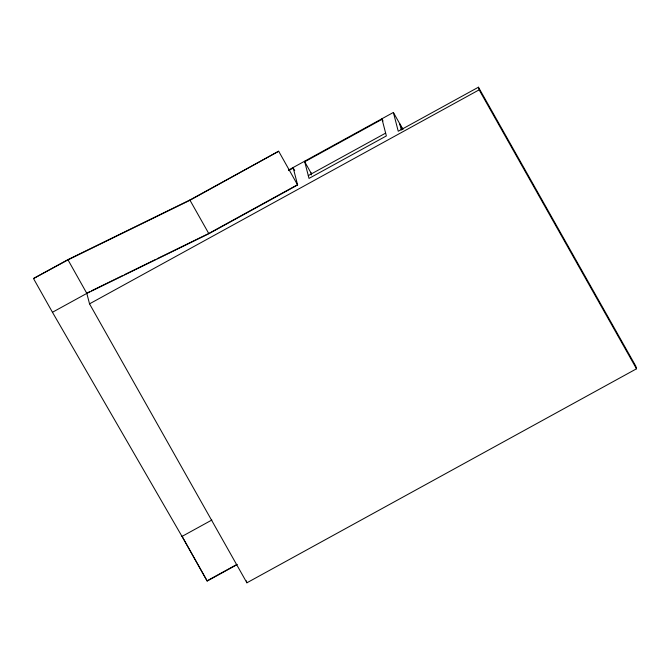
<?xml version="1.0" encoding="UTF-8"?>
<svg xmlns="http://www.w3.org/2000/svg" width="670" height="670" viewBox="0 0 670 670"><rect width="100%" height="100%" fill="white"/><g stroke="black" fill="none" stroke-linecap="round" stroke-linejoin="round"><path stroke-width="1" d="M33.5 278.527L67.879 259.65L189.861 200.012L278.67 151.236L297.622 184.979L208.814 233.755L86.832 293.393L52.453 312.27L33.5 278.527L67.946 259.918L189.937 200.28L278.67 151.236M288.527 170.054L393.382 112.46L402.745 129.067M288.678 170.59L293.251 168.078L294.708 170.649M308.284 175.599L385.635 133.121M157.14 258.721L208.747 233.487L297.555 184.711M89.579 291.743L86.757 293.125L89.529 303.845L246.895 582.799L636.5 368.802L635.813 366.155L478.455 87.201L398.24 131.253L393.382 112.46M89.529 303.845L479.134 89.847L478.455 87.201M211.862 520.02L182.006 536.419L52.453 312.27M208.018 580.287L236.971 564.383M207.189 581.058L181.939 536.151L207.189 581.058L237.038 564.659M91.455 290.83L122.417 275.688M124.293 274.775L155.264 259.633M479.134 89.847L636.5 368.802M399.814 124.159L402.888 129.612M383.031 121.01L382.059 119.293L304.708 161.78L311.006 172.944M86.832 293.393L67.879 259.65M399.672 123.623L401.33 130.03M381.917 118.758L386.364 135.935L309.012 178.413L304.574 161.244M310.863 172.399L311.517 174.912M293.117 167.534L297.622 184.979M208.747 233.487L189.861 200.012M246.392 580.84L246.895 582.799"/></g></svg>
